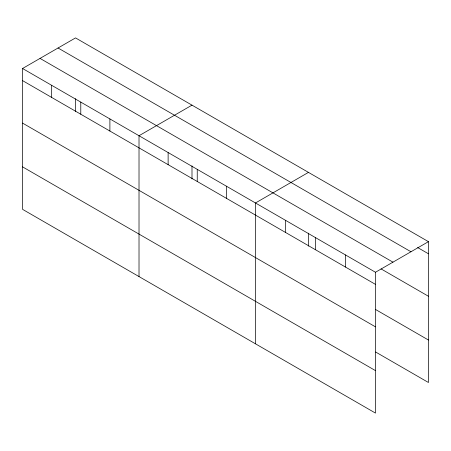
<?xml version="1.0" encoding="UTF-8"?>
<svg xmlns="http://www.w3.org/2000/svg" width="451" height="451" viewBox="0 0 451 451"><rect width="100%" height="100%" fill="white"/><g stroke="black" fill="none" stroke-linecap="round" stroke-linejoin="round"><path stroke-width="0.68" d="M22.55 68.496L375.469 272.252L375.469 413.093L22.55 209.337L22.55 68.496L75.531 37.907L428.45 241.663L428.45 382.504L375.655 352.022M191.996 105.145L139.015 135.734L139.015 276.576M308.456 172.389L255.475 202.973L255.475 343.814M375.469 272.252L428.45 241.663M417.649 247.548L428.45 253.783M58.049 48.003L410.968 251.759M40.032 58.399L392.951 262.155M381.056 268.897L428.45 296.262M22.55 80.616L375.469 284.372M375.655 309.544L428.45 340.026M22.55 123.095L375.469 326.851M22.55 166.859L375.469 370.615M345.472 254.933L345.472 267.054M315.474 237.615L315.474 249.736M308.456 233.139L308.456 246.133M285.477 220.297L285.477 232.417M226.363 186.167L226.363 198.288M197.245 169.356L197.245 181.477M191.996 165.9L191.996 178.895M168.127 152.545L168.127 164.666M109.897 118.923L109.897 131.049M80.78 102.118L80.78 114.238M75.531 98.662L75.531 111.656M51.668 85.307L51.668 97.427"/></g></svg>
